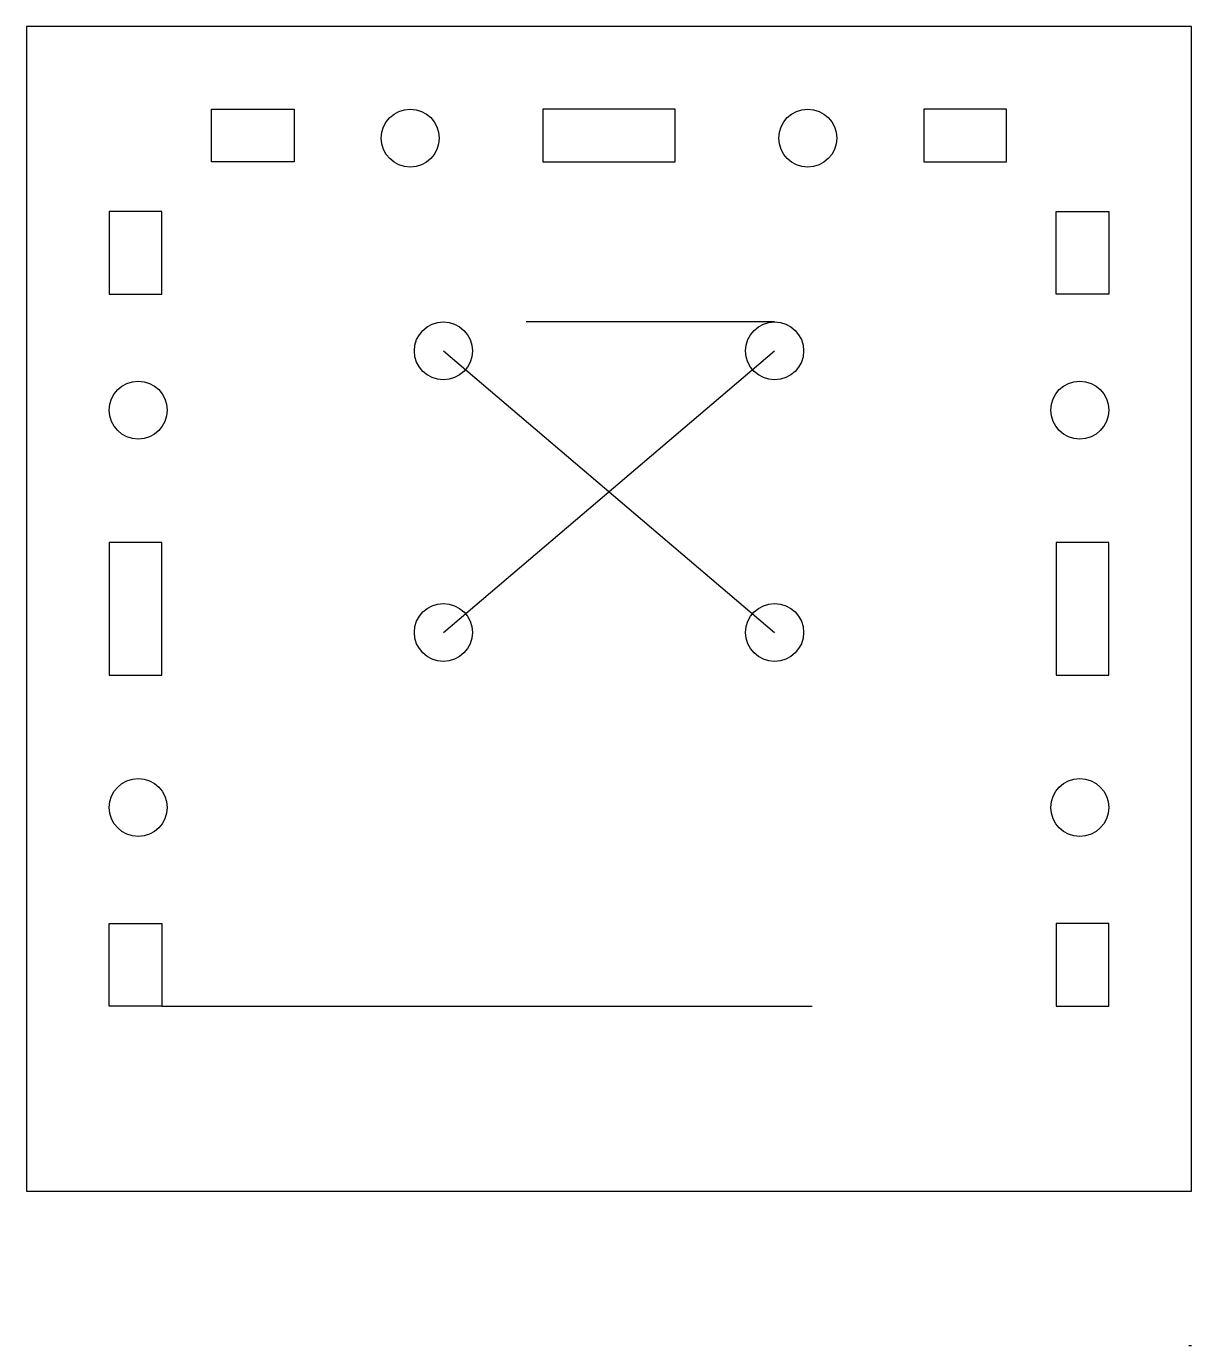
# Model space of a CAD drawing. Header units: millimetres. Extents: x -35.2 to 35.2, y -44.5 to 35.2.
import ezdxf

# ---------------------------------------------------------------- set-up
doc = ezdxf.new("R2010")
doc.units = ezdxf.units.MM
doc.layers.get('0').update_dxf_attribs({"linetype": 'CONTINUOUS'})

msp = doc.modelspace()

# ---------------------------------------------------------------- linework, layer by layer
for p, q in [((10, 17.324), (-5, 17.324)), ((-10, 15.574), (10, -1.426)), ((-10, -1.426), (10, 15.574)), ((-27, -24), (12.263, -24)), ((35, -44.5), (35.175, -44.5))]:
    msp.add_line(p, q)
for points in [[(35.175, 35.175), (-35.175, 35.175), (-35.175, -35.175), (35.175, -35.175)], [(-24, 27), (-24, 30.175), (-19, 30.175), (-19, 27)], [(4, 27), (4, 30.175), (-4, 30.175), (-4, 27)], [(24, 27), (24, 30.175), (19, 30.175), (19, 27)], [(-27, 19), (-27, 24), (-30.175, 24), (-30.175, 19)], [(27, 19), (27, 24), (30.175, 24), (30.175, 19)], [(-27, 4), (-30.175, 4), (-30.175, -4), (-27, -4)], [(27, -4), (30.175, -4), (30.175, 4), (27, 4)], [(-30.175, -24), (-30.175, -19), (-27, -19), (-27, -24)], [(27, -24), (30.175, -24), (30.175, -19), (27, -19)]]:
    msp.add_lwpolyline(points, close=True)
for centre in [(-12, 28.425), (12, 28.425), (-10, 15.574), (10, 15.574), (-28.425, 12), (28.425, 12), (-10, -1.426), (10, -1.426), (-28.425, -12), (28.425, -12)]:
    msp.add_circle(centre, 1.75)

doc.saveas('drawing.dxf')
